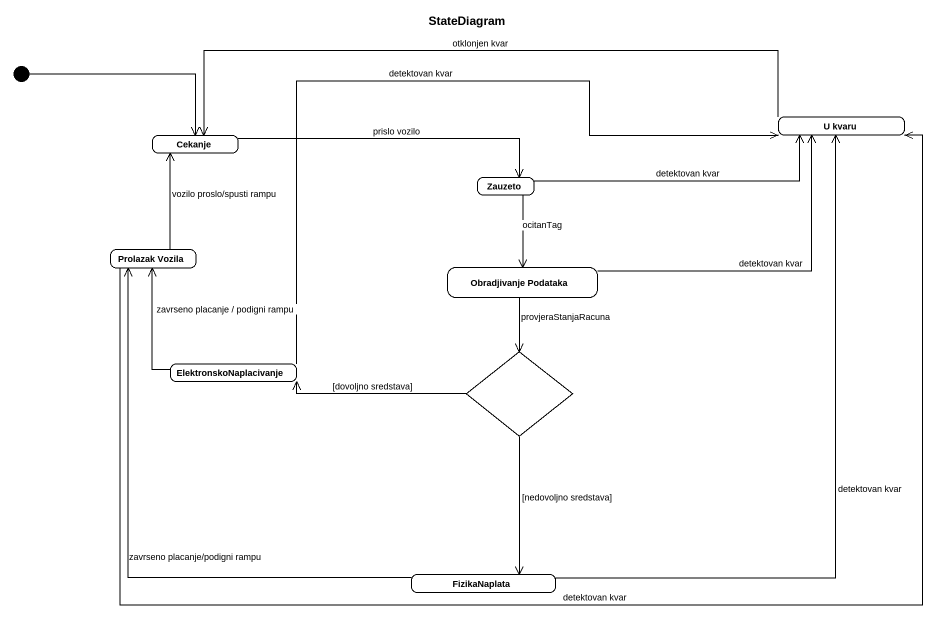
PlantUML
@startuml
title StateDiagram
hide empty description
state "U kvaru" as U_kvaru
state Cekanje
state Zauzeto
state "Prolazak Vozila" as Prolazak_Vozila
state "Obradjivanje Podataka" as Obradjivanje_Podataka
state choice1 <<choice>>
state ElektronskoNaplacivanje
state FizikaNaplata
[*] -right-> Cekanje
U_kvaru -left-> Cekanje : otklonjen kvar
Cekanje -right-> Zauzeto : prislo vozilo
Zauzeto -right-> U_kvaru : detektovan kvar
Zauzeto --> Obradjivanje_Podataka : ocitanTag
Prolazak_Vozila -right-> U_kvaru : detektovan kvar
Prolazak_Vozila -up-> Cekanje : vozilo proslo/spusti rampu
Obradjivanje_Podataka -right-> U_kvaru : detektovan kvar
Obradjivanje_Podataka --> choice1 : provjeraStanjaRacuna
choice1 -left-> ElektronskoNaplacivanje : [dovoljno sredstava]
choice1 --> FizikaNaplata : [nedovoljno sredstava]
ElektronskoNaplacivanje -right-> U_kvaru : detektovan kvar
ElektronskoNaplacivanje -up-> Prolazak_Vozila : zavrseno placanje / podigni rampu
FizikaNaplata -up-> U_kvaru : detektovan kvar
FizikaNaplata -up-> Prolazak_Vozila : zavrseno placanje/podigni rampu
@enduml
